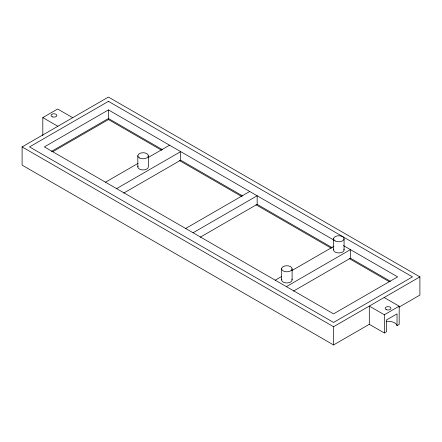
<?xml version="1.0" encoding="UTF-8"?>
<svg xmlns="http://www.w3.org/2000/svg" width="442" height="442" viewBox="0 0 442 442"><rect width="100%" height="100%" fill="white"/><g stroke="black" fill="none" stroke-linecap="round" stroke-linejoin="round"><path stroke-width="0.66" d="M42.813 135.804L42.813 117.589L57.664 109.014L72.698 117.699M384.153 297.51L399.187 306.196L399.187 324.411L397.032 325.655L397.032 313.864L386.49 319.953L386.49 331.738L384.336 332.986L369.302 324.301L333.555 344.942L22.1 165.126L22.1 146.91L108.445 97.058L419.9 276.874L419.9 295.09L399.049 307.129M333.948 240.111L108.445 109.914L44.371 146.91L333.555 313.864L397.629 276.874L343.412 245.575M51.493 151.374L108.445 118.489L162.429 149.656M52.841 151.661L108.445 119.561L161.606 150.252M105.478 182.187L138.108 163.347M148.192 157.523L169.551 145.191M116.611 188.618L180.684 151.623L180.684 160.197L242.592 195.939M123.732 193.077L180.684 160.197M185.662 228.481L249.73 191.485M193.082 232.768L257.156 195.773L257.156 204.348L332.163 247.653M200.204 237.227L257.156 204.348M275.233 280.195L281.764 276.427M291.847 270.603L333.97 246.288M286.372 286.626L350.445 249.636L350.445 258.205L293.494 291.09M22.1 146.91L333.555 326.726L419.9 276.874M369.302 324.301L369.302 306.085L384.336 314.765L399.187 306.196M350.445 258.205L390.457 281.311M179.524 160.601L241.647 196.463M255.979 204.74L331.24 248.194M349.163 258.537L389.181 281.642M42.813 117.589L57.847 126.268M397.032 325.655L396.922 325.179A9.188 5.304 0 0 0 386.253 321.351M384.336 314.765L384.336 332.986M344.075 238.768L344.075 249.912M333.577 238.768L333.577 249.912M333.555 326.726L333.555 344.942M292.107 268.775A5.249 3.033 0 0 1 284.228 271.399A5.249 3.033 0 0 1 284.228 266.145A5.249 3.033 0 0 1 292.107 268.775L292.107 279.919M281.604 268.775L281.604 279.919M148.33 155.761L148.33 166.905A5.249 3.033 0 0 1 142.396 169.91A5.249 3.033 0 0 1 138.009 166.12M137.832 155.761L137.832 166.905M108.445 109.914L108.445 119.561M343.898 249.128A5.249 3.033 0 0 1 338.826 252.946A5.249 3.033 0 0 1 333.754 249.128M291.924 279.134A5.249 3.033 0 0 1 286.852 282.946A5.249 3.033 0 0 1 281.786 279.134M108.445 101.345L29.526 146.91L333.555 322.439L412.474 276.874L108.445 101.345M386.606 309.781A2.89 1.669 0 0 0 390.938 308.334A2.89 1.669 0 0 0 386.606 306.892A2.89 1.669 0 0 0 386.606 309.781M139.368 157.905A5.249 3.033 0 0 0 148.153 156.545A5.249 3.033 0 0 0 141.722 152.833A5.249 3.033 0 0 0 139.368 157.905M335.113 240.912A5.249 3.033 0 0 0 343.898 239.553A5.249 3.033 0 0 0 337.467 235.84A5.249 3.033 0 0 0 335.113 240.912M52.51 116.892A2.89 1.669 0 0 0 56.836 115.445A2.89 1.669 0 0 0 52.51 114.003A2.89 1.669 0 0 0 52.51 116.892"/></g></svg>
